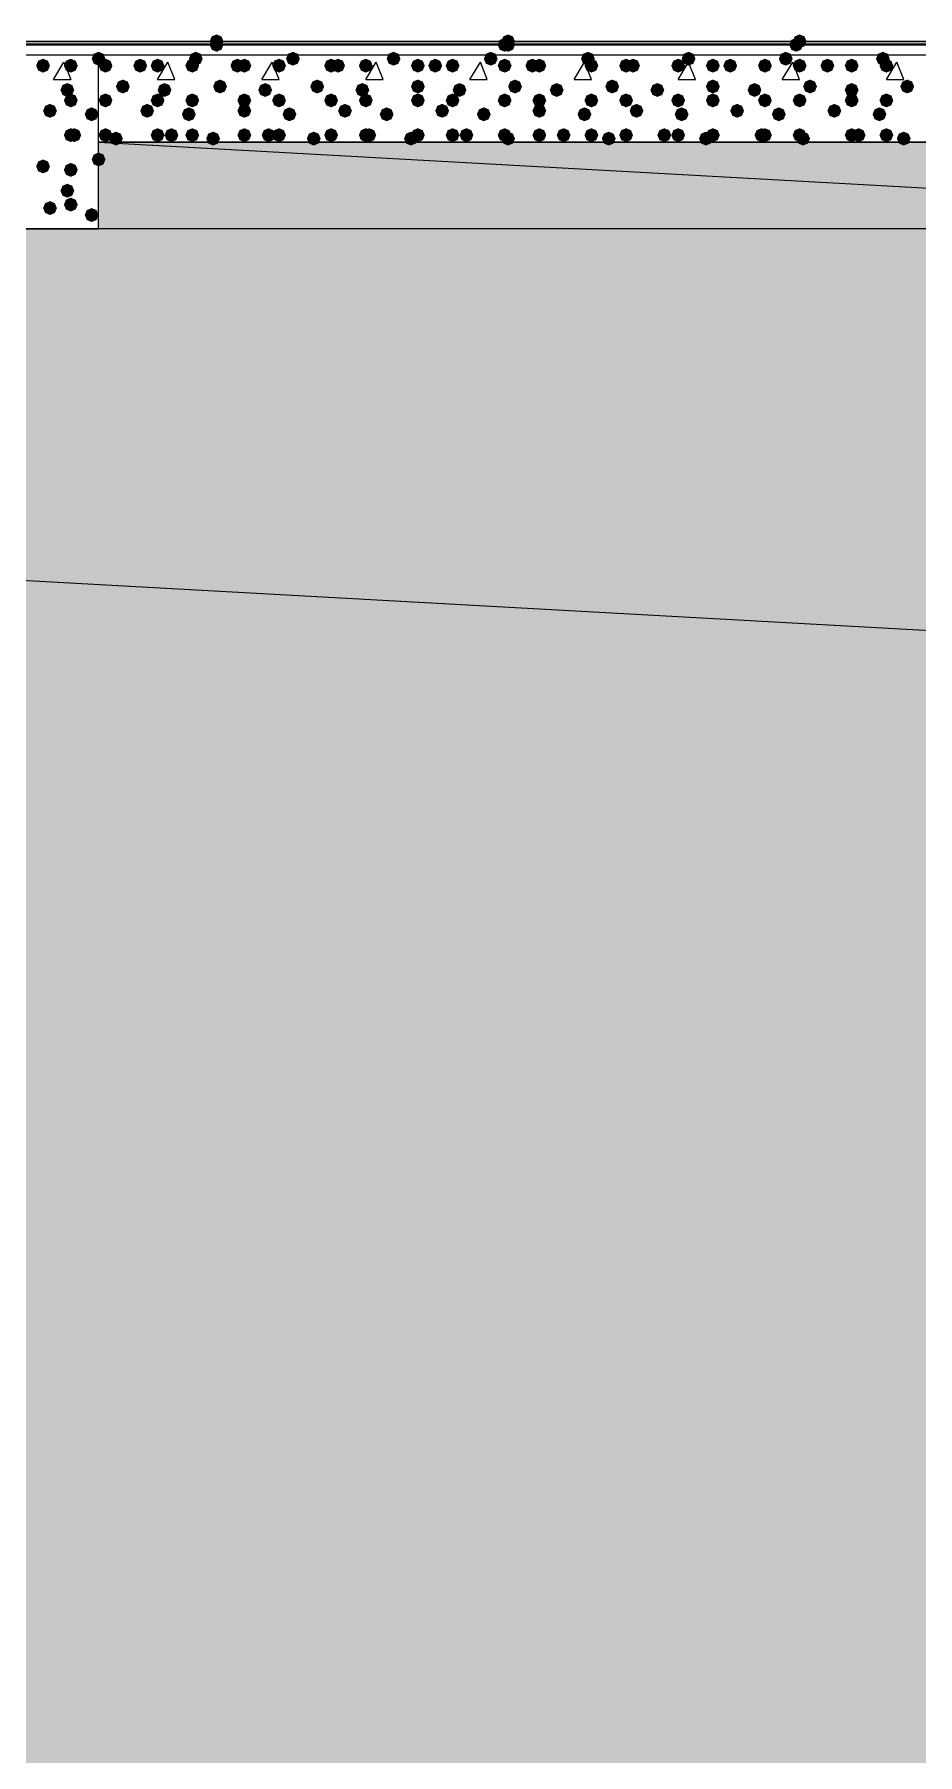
# Model space of a CAD drawing. Header units: millimetres. Extents: x 0 to 420, y 0 to 297.
# Drawn here: x 117.67 to 128.44, y 207.21 to 228.18 of the extents above; entities that cross this region are included whole.
import ezdxf

# ---------------------------------------------------------------- set-up
doc = ezdxf.new("R2010")
doc.units = ezdxf.units.MM
doc.layers.get('0').update_dxf_attribs({"linetype": 'CONTINUOUS'})

msp = doc.modelspace()

# ---------------------------------------------------------------- hatches: boundary and pattern name
at = {"true_color": 0x0000fe}
for points in [[(119.972667, 228.092), (119.947796, 228.032204), (119.888, 228.007333), (119.828204, 228.032204), (119.803333, 228.092), (119.828204, 228.151796), (119.888, 228.176667), (119.947796, 228.151796)], [(119.972667, 228.049667), (119.947796, 227.989871), (119.888, 227.965), (119.828204, 227.989871), (119.803333, 228.049667), (119.828204, 228.109462), (119.888, 228.134333), (119.947796, 228.109463)], [(119.972667, 228.049667), (119.947796, 227.989871), (119.888, 227.965), (119.828204, 227.989871), (119.803333, 228.049667), (119.828204, 228.109462), (119.888, 228.134333), (119.947796, 228.109463)], [(119.972667, 228.049667), (119.947796, 227.989871), (119.888, 227.965), (119.828204, 227.989871), (119.803333, 228.049667), (119.828204, 228.109462), (119.888, 228.134333), (119.947796, 228.109463)], [(123.486333, 228.049667), (123.461463, 227.989871), (123.401667, 227.965), (123.341871, 227.989871), (123.317, 228.049667), (123.341871, 228.109462), (123.401667, 228.134333), (123.461462, 228.109463)], [(123.528667, 228.092), (123.503796, 228.032204), (123.444, 228.007333), (123.384204, 228.032204), (123.359333, 228.092), (123.384204, 228.151796), (123.444, 228.176667), (123.503796, 228.151796)], [(123.528667, 228.049667), (123.503796, 227.989871), (123.444, 227.965), (123.384204, 227.989871), (123.359333, 228.049667), (123.384204, 228.109462), (123.444, 228.134333), (123.503796, 228.109463)], [(123.528667, 228.049667), (123.503796, 227.989871), (123.444, 227.965), (123.384204, 227.989871), (123.359333, 228.049667), (123.384204, 228.109462), (123.444, 228.134333), (123.503796, 228.109463)], [(127.042333, 228.049667), (127.017463, 227.989871), (126.957667, 227.965), (126.897871, 227.989871), (126.873, 228.049667), (126.897871, 228.109462), (126.957667, 228.134333), (127.017462, 228.109463)], [(127.042333, 228.049667), (127.017463, 227.989871), (126.957667, 227.965), (126.897871, 227.989871), (126.873, 228.049667), (126.897871, 228.109462), (126.957667, 228.134333), (127.017462, 228.109463)], [(127.042333, 228.049667), (127.017463, 227.989871), (126.957667, 227.965), (126.897871, 227.989871), (126.873, 228.049667), (126.897871, 228.109462), (126.957667, 228.134333), (127.017462, 228.109463)], [(127.084667, 228.092), (127.059796, 228.032204), (127, 228.007333), (126.940204, 228.032204), (126.915333, 228.092), (126.940204, 228.151796), (127, 228.176667), (127.059796, 228.151796)]]:
    msp.add_hatch(color=0, dxfattribs=at).paths.add_polyline_path(points, flags=0)
at = {"true_color": 0x000007}
h = msp.add_hatch(color=0, dxfattribs=at)
h.paths.add_polyline_path([(38.565667, 228.049667), (386.969, 228.049667)], flags=0)
h.paths.add_polyline_path([(386.969, 228.049667), (38.565667, 228.049667)], flags=0)
for points in [[(118.533333, 227.880333), (118.508463, 227.820537), (118.448667, 227.795667), (118.388871, 227.820537), (118.364, 227.880333), (118.388871, 227.940129), (118.448667, 227.965), (118.508462, 227.940129)], [(117.856, 227.795667), (117.831129, 227.735871), (117.771333, 227.711), (117.711537, 227.735871), (117.686667, 227.795667), (117.711537, 227.855462), (117.771333, 227.880333), (117.831129, 227.855463)], [(118.194667, 227.795667), (118.169796, 227.735871), (118.11, 227.711), (118.050204, 227.735871), (118.025333, 227.795667), (118.050204, 227.855462), (118.11, 227.880333), (118.169796, 227.855463)], [(118.152333, 227.499333), (118.127463, 227.439537), (118.067667, 227.414667), (118.007871, 227.439537), (117.983, 227.499333), (118.007871, 227.559129), (118.067667, 227.584), (118.127462, 227.559129)], [(117.940667, 227.245333), (117.915796, 227.185537), (117.856, 227.160667), (117.796204, 227.185537), (117.771333, 227.245333), (117.796204, 227.305129), (117.856, 227.33), (117.915796, 227.305129)], [(118.194667, 227.372333), (118.169796, 227.312537), (118.11, 227.287667), (118.050204, 227.312537), (118.025333, 227.372333), (118.050204, 227.432129), (118.11, 227.457), (118.169796, 227.432129)], [(118.448667, 227.203), (118.423796, 227.143204), (118.364, 227.118333), (118.304204, 227.143204), (118.279333, 227.203), (118.304204, 227.262796), (118.364, 227.287667), (118.423796, 227.262796)], [(118.194667, 226.949), (118.169796, 226.889204), (118.11, 226.864333), (118.050204, 226.889204), (118.025333, 226.949), (118.050204, 227.008796), (118.11, 227.033667), (118.169796, 227.008796)], [(118.237, 226.949), (118.212129, 226.889204), (118.152333, 226.864333), (118.092538, 226.889204), (118.067667, 226.949), (118.092537, 227.008796), (118.152333, 227.033667), (118.212129, 227.008796)], [(117.856, 226.568), (117.831129, 226.508204), (117.771333, 226.483333), (117.711537, 226.508204), (117.686667, 226.568), (117.711537, 226.627796), (117.771333, 226.652667), (117.831129, 226.627796)], [(118.533333, 226.652667), (118.508463, 226.592871), (118.448667, 226.568), (118.388871, 226.592871), (118.364, 226.652667), (118.388871, 226.712462), (118.448667, 226.737333), (118.508462, 226.712463)], [(118.194667, 226.525667), (118.169796, 226.465871), (118.11, 226.441), (118.050204, 226.465871), (118.025333, 226.525667), (118.050204, 226.585462), (118.11, 226.610333), (118.169796, 226.585463)], [(118.152333, 226.271667), (118.127463, 226.211871), (118.067667, 226.187), (118.007871, 226.211871), (117.983, 226.271667), (118.007871, 226.331462), (118.067667, 226.356333), (118.127462, 226.331463)], [(117.940667, 226.06), (117.915796, 226.000204), (117.856, 225.975333), (117.796204, 226.000204), (117.771333, 226.06), (117.796204, 226.119796), (117.856, 226.144667), (117.915796, 226.119796)], [(118.194667, 226.102333), (118.169796, 226.042537), (118.11, 226.017667), (118.050204, 226.042537), (118.025333, 226.102333), (118.050204, 226.162129), (118.11, 226.187), (118.169796, 226.162129)], [(118.448667, 225.975333), (118.423796, 225.915537), (118.364, 225.890667), (118.304204, 225.915537), (118.279333, 225.975333), (118.304204, 226.035129), (118.364, 226.06), (118.423796, 226.035129)]]:
    msp.add_hatch(color=0, dxfattribs=at).paths.add_polyline_path(points, flags=0)
at = {"true_color": 0x000008}
for points in [[(119.718667, 227.880333), (119.693796, 227.820537), (119.634, 227.795667), (119.574204, 227.820537), (119.549333, 227.880333), (119.574204, 227.940129), (119.634, 227.965), (119.693796, 227.940129)], [(120.904, 227.880333), (120.879129, 227.820537), (120.819333, 227.795667), (120.759538, 227.820537), (120.734667, 227.880333), (120.759537, 227.940129), (120.819333, 227.965), (120.879129, 227.940129)], [(122.131667, 227.880333), (122.106796, 227.820537), (122.047, 227.795667), (121.987204, 227.820537), (121.962333, 227.880333), (121.987204, 227.940129), (122.047, 227.965), (122.106796, 227.940129)], [(123.317, 227.880333), (123.292129, 227.820537), (123.232333, 227.795667), (123.172538, 227.820537), (123.147667, 227.880333), (123.172537, 227.940129), (123.232333, 227.965), (123.292129, 227.940129)], [(124.502333, 227.880333), (124.477463, 227.820537), (124.417667, 227.795667), (124.357871, 227.820537), (124.333, 227.880333), (124.357871, 227.940129), (124.417667, 227.965), (124.477462, 227.940129)], [(125.73, 227.880333), (125.705129, 227.820537), (125.645333, 227.795667), (125.585538, 227.820537), (125.560667, 227.880333), (125.585537, 227.940129), (125.645333, 227.965), (125.705129, 227.940129)], [(126.915333, 227.880333), (126.890463, 227.820537), (126.830667, 227.795667), (126.770871, 227.820537), (126.746, 227.880333), (126.770871, 227.940129), (126.830667, 227.965), (126.890462, 227.940129)], [(128.100667, 227.880333), (128.075796, 227.820537), (128.016, 227.795667), (127.956204, 227.820537), (127.931333, 227.880333), (127.956204, 227.940129), (128.016, 227.965), (128.075796, 227.940129)], [(118.618, 227.795667), (118.593129, 227.735871), (118.533333, 227.711), (118.473537, 227.735871), (118.448667, 227.795667), (118.473537, 227.855462), (118.533333, 227.880333), (118.593129, 227.855463)], [(119.041333, 227.795667), (119.016462, 227.735871), (118.956667, 227.711), (118.896871, 227.735871), (118.872, 227.795667), (118.896871, 227.855462), (118.956667, 227.880333), (119.016462, 227.855463)], [(119.253, 227.795667), (119.228129, 227.735871), (119.168333, 227.711), (119.108538, 227.735871), (119.083667, 227.795667), (119.108537, 227.855462), (119.168333, 227.880333), (119.228129, 227.855463)], [(119.676333, 227.795667), (119.651462, 227.735871), (119.591667, 227.711), (119.531871, 227.735871), (119.507, 227.795667), (119.531871, 227.855462), (119.591667, 227.880333), (119.651462, 227.855463)], [(120.226667, 227.795667), (120.201796, 227.735871), (120.142, 227.711), (120.082204, 227.735871), (120.057333, 227.795667), (120.082204, 227.855462), (120.142, 227.880333), (120.201796, 227.855463)], [(120.311333, 227.795667), (120.286463, 227.735871), (120.226667, 227.711), (120.166871, 227.735871), (120.142, 227.795667), (120.166871, 227.855462), (120.226667, 227.880333), (120.286462, 227.855463)], [(120.734667, 227.795667), (120.709796, 227.735871), (120.65, 227.711), (120.590204, 227.735871), (120.565333, 227.795667), (120.590204, 227.855462), (120.65, 227.880333), (120.709796, 227.855463)], [(121.369667, 227.795667), (121.344796, 227.735871), (121.285, 227.711), (121.225204, 227.735871), (121.200333, 227.795667), (121.225204, 227.855462), (121.285, 227.880333), (121.344796, 227.855463)], [(121.454333, 227.795667), (121.429462, 227.735871), (121.369667, 227.711), (121.309871, 227.735871), (121.285, 227.795667), (121.309871, 227.855462), (121.369667, 227.880333), (121.429462, 227.855463)], [(121.793, 227.795667), (121.768129, 227.735871), (121.708333, 227.711), (121.648537, 227.735871), (121.623667, 227.795667), (121.648537, 227.855462), (121.708333, 227.880333), (121.768129, 227.855463)], [(122.428, 227.795667), (122.403129, 227.735871), (122.343333, 227.711), (122.283537, 227.735871), (122.258667, 227.795667), (122.283537, 227.855462), (122.343333, 227.880333), (122.403129, 227.855463)], [(122.639667, 227.795667), (122.614796, 227.735871), (122.555, 227.711), (122.495204, 227.735871), (122.470333, 227.795667), (122.495204, 227.855462), (122.555, 227.880333), (122.614796, 227.855463)], [(122.851333, 227.795667), (122.826462, 227.735871), (122.766667, 227.711), (122.706871, 227.735871), (122.682, 227.795667), (122.706871, 227.855462), (122.766667, 227.880333), (122.826462, 227.855463)], [(123.486333, 227.795667), (123.461463, 227.735871), (123.401667, 227.711), (123.341871, 227.735871), (123.317, 227.795667), (123.341871, 227.855462), (123.401667, 227.880333), (123.461462, 227.855463)], [(123.825, 227.795667), (123.800129, 227.735871), (123.740333, 227.711), (123.680538, 227.735871), (123.655667, 227.795667), (123.680537, 227.855462), (123.740333, 227.880333), (123.800129, 227.855463)], [(123.909667, 227.795667), (123.884796, 227.735871), (123.825, 227.711), (123.765204, 227.735871), (123.740333, 227.795667), (123.765204, 227.855462), (123.825, 227.880333), (123.884796, 227.855463)], [(124.544667, 227.795667), (124.519796, 227.735871), (124.46, 227.711), (124.400204, 227.735871), (124.375333, 227.795667), (124.400204, 227.855462), (124.46, 227.880333), (124.519796, 227.855463)], [(124.968, 227.795667), (124.943129, 227.735871), (124.883333, 227.711), (124.823537, 227.735871), (124.798667, 227.795667), (124.823537, 227.855462), (124.883333, 227.880333), (124.943129, 227.855463)], [(125.052667, 227.795667), (125.027796, 227.735871), (124.968, 227.711), (124.908204, 227.735871), (124.883333, 227.795667), (124.908204, 227.855462), (124.968, 227.880333), (125.027796, 227.855463)], [(125.603, 227.795667), (125.578129, 227.735871), (125.518333, 227.711), (125.458537, 227.735871), (125.433667, 227.795667), (125.458537, 227.855462), (125.518333, 227.880333), (125.578129, 227.855463)], [(126.026333, 227.795667), (126.001462, 227.735871), (125.941667, 227.711), (125.881871, 227.735871), (125.857, 227.795667), (125.881871, 227.855462), (125.941667, 227.880333), (126.001462, 227.855463)], [(126.238, 227.795667), (126.213129, 227.735871), (126.153333, 227.711), (126.093538, 227.735871), (126.068667, 227.795667), (126.093537, 227.855462), (126.153333, 227.880333), (126.213129, 227.855463)], [(126.661333, 227.795667), (126.636462, 227.735871), (126.576667, 227.711), (126.516871, 227.735871), (126.492, 227.795667), (126.516871, 227.855462), (126.576667, 227.880333), (126.636462, 227.855463)], [(127.084667, 227.795667), (127.059796, 227.735871), (127, 227.711), (126.940204, 227.735871), (126.915333, 227.795667), (126.940204, 227.855462), (127, 227.880333), (127.059796, 227.855463)], [(127.423333, 227.795667), (127.398463, 227.735871), (127.338667, 227.711), (127.278871, 227.735871), (127.254, 227.795667), (127.278871, 227.855462), (127.338667, 227.880333), (127.398462, 227.855463)], [(127.719667, 227.795667), (127.694796, 227.735871), (127.635, 227.711), (127.575204, 227.735871), (127.550333, 227.795667), (127.575204, 227.855462), (127.635, 227.880333), (127.694796, 227.855463)], [(128.143, 227.795667), (128.118129, 227.735871), (128.058333, 227.711), (127.998538, 227.735871), (127.973667, 227.795667), (127.998537, 227.855462), (128.058333, 227.880333), (128.118129, 227.855463)], [(118.829667, 227.541667), (118.804796, 227.481871), (118.745, 227.457), (118.685204, 227.481871), (118.660333, 227.541667), (118.685204, 227.601462), (118.745, 227.626333), (118.804796, 227.601463)], [(119.337667, 227.499333), (119.312796, 227.439537), (119.253, 227.414667), (119.193204, 227.439537), (119.168333, 227.499333), (119.193204, 227.559129), (119.253, 227.584), (119.312796, 227.559129)], [(120.015, 227.541667), (119.990129, 227.481871), (119.930333, 227.457), (119.870538, 227.481871), (119.845667, 227.541667), (119.870537, 227.601462), (119.930333, 227.626333), (119.990129, 227.601463)], [(120.565333, 227.499333), (120.540463, 227.439537), (120.480667, 227.414667), (120.420871, 227.439537), (120.396, 227.499333), (120.420871, 227.559129), (120.480667, 227.584), (120.540462, 227.559129)], [(121.200333, 227.541667), (121.175463, 227.481871), (121.115667, 227.457), (121.055871, 227.481871), (121.031, 227.541667), (121.055871, 227.601462), (121.115667, 227.626333), (121.175462, 227.601463)], [(121.750667, 227.499333), (121.725796, 227.439537), (121.666, 227.414667), (121.606204, 227.439537), (121.581333, 227.499333), (121.606204, 227.559129), (121.666, 227.584), (121.725796, 227.559129)], [(122.428, 227.541667), (122.403129, 227.481871), (122.343333, 227.457), (122.283537, 227.481871), (122.258667, 227.541667), (122.283537, 227.601462), (122.343333, 227.626333), (122.403129, 227.601463)], [(122.936, 227.499333), (122.911129, 227.439537), (122.851333, 227.414667), (122.791537, 227.439537), (122.766667, 227.499333), (122.791537, 227.559129), (122.851333, 227.584), (122.911129, 227.559129)], [(123.613333, 227.541667), (123.588463, 227.481871), (123.528667, 227.457), (123.468871, 227.481871), (123.444, 227.541667), (123.468871, 227.601462), (123.528667, 227.626333), (123.588462, 227.601463)], [(124.121333, 227.499333), (124.096463, 227.439537), (124.036667, 227.414667), (123.976871, 227.439537), (123.952, 227.499333), (123.976871, 227.559129), (124.036667, 227.584), (124.096462, 227.559129)], [(124.798667, 227.541667), (124.773796, 227.481871), (124.714, 227.457), (124.654204, 227.481871), (124.629333, 227.541667), (124.654204, 227.601462), (124.714, 227.626333), (124.773796, 227.601463)], [(125.349, 227.499333), (125.324129, 227.439537), (125.264333, 227.414667), (125.204538, 227.439537), (125.179667, 227.499333), (125.204537, 227.559129), (125.264333, 227.584), (125.324129, 227.559129)], [(126.026333, 227.541667), (126.001462, 227.481871), (125.941667, 227.457), (125.881871, 227.481871), (125.857, 227.541667), (125.881871, 227.601462), (125.941667, 227.626333), (126.001462, 227.601463)], [(126.534333, 227.499333), (126.509462, 227.439537), (126.449667, 227.414667), (126.389871, 227.439537), (126.365, 227.499333), (126.389871, 227.559129), (126.449667, 227.584), (126.509462, 227.559129)], [(127.211667, 227.541667), (127.186796, 227.481871), (127.127, 227.457), (127.067204, 227.481871), (127.042333, 227.541667), (127.067204, 227.601462), (127.127, 227.626333), (127.186796, 227.601463)], [(127.719667, 227.499333), (127.694796, 227.439537), (127.635, 227.414667), (127.575204, 227.439537), (127.550333, 227.499333), (127.575204, 227.559129), (127.635, 227.584), (127.694796, 227.559129)], [(128.397, 227.541667), (128.372129, 227.481871), (128.312333, 227.457), (128.252538, 227.481871), (128.227667, 227.541667), (128.252537, 227.601462), (128.312333, 227.626333), (128.372129, 227.601463)], [(118.618, 227.372333), (118.593129, 227.312537), (118.533333, 227.287667), (118.473537, 227.312537), (118.448667, 227.372333), (118.473537, 227.432129), (118.533333, 227.457), (118.593129, 227.432129)], [(119.126, 227.245333), (119.101129, 227.185537), (119.041333, 227.160667), (118.981537, 227.185537), (118.956667, 227.245333), (118.981537, 227.305129), (119.041333, 227.33), (119.101129, 227.305129)], [(119.253, 227.372333), (119.228129, 227.312537), (119.168333, 227.287667), (119.108538, 227.312537), (119.083667, 227.372333), (119.108537, 227.432129), (119.168333, 227.457), (119.228129, 227.432129)], [(119.634, 227.203), (119.609129, 227.143204), (119.549333, 227.118333), (119.489538, 227.143204), (119.464667, 227.203), (119.489537, 227.262796), (119.549333, 227.287667), (119.609129, 227.262796)], [(119.676333, 227.372333), (119.651462, 227.312537), (119.591667, 227.287667), (119.531871, 227.312537), (119.507, 227.372333), (119.531871, 227.432129), (119.591667, 227.457), (119.651462, 227.432129)], [(120.311333, 227.372333), (120.286463, 227.312537), (120.226667, 227.287667), (120.166871, 227.312537), (120.142, 227.372333), (120.166871, 227.432129), (120.226667, 227.457), (120.286462, 227.432129)], [(120.311333, 227.245333), (120.286463, 227.185537), (120.226667, 227.160667), (120.166871, 227.185537), (120.142, 227.245333), (120.166871, 227.305129), (120.226667, 227.33), (120.286462, 227.305129)], [(120.734667, 227.372333), (120.709796, 227.312537), (120.65, 227.287667), (120.590204, 227.312537), (120.565333, 227.372333), (120.590204, 227.432129), (120.65, 227.457), (120.709796, 227.432129)], [(120.861667, 227.203), (120.836796, 227.143204), (120.777, 227.118333), (120.717204, 227.143204), (120.692333, 227.203), (120.717204, 227.262796), (120.777, 227.287667), (120.836796, 227.262796)], [(121.369667, 227.372333), (121.344796, 227.312537), (121.285, 227.287667), (121.225204, 227.312537), (121.200333, 227.372333), (121.225204, 227.432129), (121.285, 227.457), (121.344796, 227.432129)], [(121.539, 227.245333), (121.514129, 227.185537), (121.454333, 227.160667), (121.394538, 227.185537), (121.369667, 227.245333), (121.394537, 227.305129), (121.454333, 227.33), (121.514129, 227.305129)], [(121.793, 227.372333), (121.768129, 227.312537), (121.708333, 227.287667), (121.648537, 227.312537), (121.623667, 227.372333), (121.648537, 227.432129), (121.708333, 227.457), (121.768129, 227.432129)], [(122.047, 227.203), (122.022129, 227.143204), (121.962333, 227.118333), (121.902538, 227.143204), (121.877667, 227.203), (121.902537, 227.262796), (121.962333, 227.287667), (122.022129, 227.262796)], [(122.428, 227.372333), (122.403129, 227.312537), (122.343333, 227.287667), (122.283537, 227.312537), (122.258667, 227.372333), (122.283537, 227.432129), (122.343333, 227.457), (122.403129, 227.432129)], [(122.724333, 227.245333), (122.699462, 227.185537), (122.639667, 227.160667), (122.579871, 227.185537), (122.555, 227.245333), (122.579871, 227.305129), (122.639667, 227.33), (122.699462, 227.305129)], [(122.851333, 227.372333), (122.826462, 227.312537), (122.766667, 227.287667), (122.706871, 227.312537), (122.682, 227.372333), (122.706871, 227.432129), (122.766667, 227.457), (122.826462, 227.432129)], [(123.232333, 227.203), (123.207463, 227.143204), (123.147667, 227.118333), (123.087871, 227.143204), (123.063, 227.203), (123.087871, 227.262796), (123.147667, 227.287667), (123.207462, 227.262796)], [(123.486333, 227.372333), (123.461463, 227.312537), (123.401667, 227.287667), (123.341871, 227.312537), (123.317, 227.372333), (123.341871, 227.432129), (123.401667, 227.457), (123.461462, 227.432129)], [(123.909667, 227.372333), (123.884796, 227.312537), (123.825, 227.287667), (123.765204, 227.312537), (123.740333, 227.372333), (123.765204, 227.432129), (123.825, 227.457), (123.884796, 227.432129)], [(123.909667, 227.245333), (123.884796, 227.185537), (123.825, 227.160667), (123.765204, 227.185537), (123.740333, 227.245333), (123.765204, 227.305129), (123.825, 227.33), (123.884796, 227.305129)], [(124.46, 227.203), (124.435129, 227.143204), (124.375333, 227.118333), (124.315538, 227.143204), (124.290667, 227.203), (124.315537, 227.262796), (124.375333, 227.287667), (124.435129, 227.262796)], [(124.544667, 227.372333), (124.519796, 227.312537), (124.46, 227.287667), (124.400204, 227.312537), (124.375333, 227.372333), (124.400204, 227.432129), (124.46, 227.457), (124.519796, 227.432129)], [(124.968, 227.372333), (124.943129, 227.312537), (124.883333, 227.287667), (124.823537, 227.312537), (124.798667, 227.372333), (124.823537, 227.432129), (124.883333, 227.457), (124.943129, 227.432129)], [(125.095, 227.245333), (125.070129, 227.185537), (125.010333, 227.160667), (124.950538, 227.185537), (124.925667, 227.245333), (124.950537, 227.305129), (125.010333, 227.33), (125.070129, 227.305129)], [(125.603, 227.372333), (125.578129, 227.312537), (125.518333, 227.287667), (125.458537, 227.312537), (125.433667, 227.372333), (125.458537, 227.432129), (125.518333, 227.457), (125.578129, 227.432129)], [(125.645333, 227.203), (125.620463, 227.143204), (125.560667, 227.118333), (125.500871, 227.143204), (125.476, 227.203), (125.500871, 227.262796), (125.560667, 227.287667), (125.620462, 227.262796)], [(126.026333, 227.372333), (126.001462, 227.312537), (125.941667, 227.287667), (125.881871, 227.312537), (125.857, 227.372333), (125.881871, 227.432129), (125.941667, 227.457), (126.001462, 227.432129)], [(126.322667, 227.245333), (126.297796, 227.185537), (126.238, 227.160667), (126.178204, 227.185537), (126.153333, 227.245333), (126.178204, 227.305129), (126.238, 227.33), (126.297796, 227.305129)], [(126.661333, 227.372333), (126.636462, 227.312537), (126.576667, 227.287667), (126.516871, 227.312537), (126.492, 227.372333), (126.516871, 227.432129), (126.576667, 227.457), (126.636462, 227.432129)], [(126.830667, 227.203), (126.805796, 227.143204), (126.746, 227.118333), (126.686204, 227.143204), (126.661333, 227.203), (126.686204, 227.262796), (126.746, 227.287667), (126.805796, 227.262796)], [(127.084667, 227.372333), (127.059796, 227.312537), (127, 227.287667), (126.940204, 227.312537), (126.915333, 227.372333), (126.940204, 227.432129), (127, 227.457), (127.059796, 227.432129)], [(127.508, 227.245333), (127.483129, 227.185537), (127.423333, 227.160667), (127.363537, 227.185537), (127.338667, 227.245333), (127.363537, 227.305129), (127.423333, 227.33), (127.483129, 227.305129)], [(127.719667, 227.372333), (127.694796, 227.312537), (127.635, 227.287667), (127.575204, 227.312537), (127.550333, 227.372333), (127.575204, 227.432129), (127.635, 227.457), (127.694796, 227.432129)], [(128.058333, 227.203), (128.033463, 227.143204), (127.973667, 227.118333), (127.913871, 227.143204), (127.889, 227.203), (127.913871, 227.262796), (127.973667, 227.287667), (128.033462, 227.262796)], [(128.143, 227.372333), (128.118129, 227.312537), (128.058333, 227.287667), (127.998538, 227.312537), (127.973667, 227.372333), (127.998537, 227.432129), (128.058333, 227.457), (128.118129, 227.432129)], [(118.618, 226.949), (118.593129, 226.889204), (118.533333, 226.864333), (118.473537, 226.889204), (118.448667, 226.949), (118.473537, 227.008796), (118.533333, 227.033667), (118.593129, 227.008796)], [(118.745, 226.906667), (118.720129, 226.846871), (118.660333, 226.822), (118.600538, 226.846871), (118.575667, 226.906667), (118.600537, 226.966462), (118.660333, 226.991333), (118.720129, 226.966463)], [(119.253, 226.949), (119.228129, 226.889204), (119.168333, 226.864333), (119.108538, 226.889204), (119.083667, 226.949), (119.108537, 227.008796), (119.168333, 227.033667), (119.228129, 227.008796)], [(119.422333, 226.949), (119.397463, 226.889204), (119.337667, 226.864333), (119.277871, 226.889204), (119.253, 226.949), (119.277871, 227.008796), (119.337667, 227.033667), (119.397462, 227.008796)], [(119.676333, 226.949), (119.651462, 226.889204), (119.591667, 226.864333), (119.531871, 226.889204), (119.507, 226.949), (119.531871, 227.008796), (119.591667, 227.033667), (119.651462, 227.008796)], [(119.930333, 226.906667), (119.905463, 226.846871), (119.845667, 226.822), (119.785871, 226.846871), (119.761, 226.906667), (119.785871, 226.966462), (119.845667, 226.991333), (119.905462, 226.966463)], [(120.311333, 226.949), (120.286463, 226.889204), (120.226667, 226.864333), (120.166871, 226.889204), (120.142, 226.949), (120.166871, 227.008796), (120.226667, 227.033667), (120.286462, 227.008796)], [(120.607667, 226.949), (120.582796, 226.889204), (120.523, 226.864333), (120.463204, 226.889204), (120.438333, 226.949), (120.463204, 227.008796), (120.523, 227.033667), (120.582796, 227.008796)], [(120.734667, 226.949), (120.709796, 226.889204), (120.65, 226.864333), (120.590204, 226.889204), (120.565333, 226.949), (120.590204, 227.008796), (120.65, 227.033667), (120.709796, 227.008796)], [(121.158, 226.906667), (121.133129, 226.846871), (121.073333, 226.822), (121.013538, 226.846871), (120.988667, 226.906667), (121.013537, 226.966462), (121.073333, 226.991333), (121.133129, 226.966463)], [(121.369667, 226.949), (121.344796, 226.889204), (121.285, 226.864333), (121.225204, 226.889204), (121.200333, 226.949), (121.225204, 227.008796), (121.285, 227.033667), (121.344796, 227.008796)], [(121.793, 226.949), (121.768129, 226.889204), (121.708333, 226.864333), (121.648537, 226.889204), (121.623667, 226.949), (121.648537, 227.008796), (121.708333, 227.033667), (121.768129, 227.008796)], [(121.835333, 226.949), (121.810463, 226.889204), (121.750667, 226.864333), (121.690871, 226.889204), (121.666, 226.949), (121.690871, 227.008796), (121.750667, 227.033667), (121.810462, 227.008796)], [(122.343333, 226.906667), (122.318463, 226.846871), (122.258667, 226.822), (122.198871, 226.846871), (122.174, 226.906667), (122.198871, 226.966462), (122.258667, 226.991333), (122.318462, 226.966463)], [(122.428, 226.949), (122.403129, 226.889204), (122.343333, 226.864333), (122.283537, 226.889204), (122.258667, 226.949), (122.283537, 227.008796), (122.343333, 227.033667), (122.403129, 227.008796)], [(122.851333, 226.949), (122.826462, 226.889204), (122.766667, 226.864333), (122.706871, 226.889204), (122.682, 226.949), (122.706871, 227.008796), (122.766667, 227.033667), (122.826462, 227.008796)], [(123.020667, 226.949), (122.995796, 226.889204), (122.936, 226.864333), (122.876204, 226.889204), (122.851333, 226.949), (122.876204, 227.008796), (122.936, 227.033667), (122.995796, 227.008796)], [(123.486333, 226.949), (123.461463, 226.889204), (123.401667, 226.864333), (123.341871, 226.889204), (123.317, 226.949), (123.341871, 227.008796), (123.401667, 227.033667), (123.461462, 227.008796)], [(123.528667, 226.906667), (123.503796, 226.846871), (123.444, 226.822), (123.384204, 226.846871), (123.359333, 226.906667), (123.384204, 226.966462), (123.444, 226.991333), (123.503796, 226.966463)], [(123.909667, 226.949), (123.884796, 226.889204), (123.825, 226.864333), (123.765204, 226.889204), (123.740333, 226.949), (123.765204, 227.008796), (123.825, 227.033667), (123.884796, 227.008796)], [(124.206, 226.949), (124.181129, 226.889204), (124.121333, 226.864333), (124.061537, 226.889204), (124.036667, 226.949), (124.061537, 227.008796), (124.121333, 227.033667), (124.181129, 227.008796)], [(124.544667, 226.949), (124.519796, 226.889204), (124.46, 226.864333), (124.400204, 226.889204), (124.375333, 226.949), (124.400204, 227.008796), (124.46, 227.033667), (124.519796, 227.008796)], [(124.756333, 226.906667), (124.731462, 226.846871), (124.671667, 226.822), (124.611871, 226.846871), (124.587, 226.906667), (124.611871, 226.966462), (124.671667, 226.991333), (124.731462, 226.966463)], [(124.968, 226.949), (124.943129, 226.889204), (124.883333, 226.864333), (124.823537, 226.889204), (124.798667, 226.949), (124.823537, 227.008796), (124.883333, 227.033667), (124.943129, 227.008796)], [(125.433667, 226.949), (125.408796, 226.889204), (125.349, 226.864333), (125.289204, 226.889204), (125.264333, 226.949), (125.289204, 227.008796), (125.349, 227.033667), (125.408796, 227.008796)], [(125.603, 226.949), (125.578129, 226.889204), (125.518333, 226.864333), (125.458537, 226.889204), (125.433667, 226.949), (125.458537, 227.008796), (125.518333, 227.033667), (125.578129, 227.008796)], [(125.941667, 226.906667), (125.916796, 226.846871), (125.857, 226.822), (125.797204, 226.846871), (125.772333, 226.906667), (125.797204, 226.966462), (125.857, 226.991333), (125.916796, 226.966463)], [(126.026333, 226.949), (126.001462, 226.889204), (125.941667, 226.864333), (125.881871, 226.889204), (125.857, 226.949), (125.881871, 227.008796), (125.941667, 227.033667), (126.001462, 227.008796)], [(126.619, 226.949), (126.594129, 226.889204), (126.534333, 226.864333), (126.474538, 226.889204), (126.449667, 226.949), (126.474537, 227.008796), (126.534333, 227.033667), (126.594129, 227.008796)], [(126.661333, 226.949), (126.636462, 226.889204), (126.576667, 226.864333), (126.516871, 226.889204), (126.492, 226.949), (126.516871, 227.008796), (126.576667, 227.033667), (126.636462, 227.008796)], [(127.084667, 226.949), (127.059796, 226.889204), (127, 226.864333), (126.940204, 226.889204), (126.915333, 226.949), (126.940204, 227.008796), (127, 227.033667), (127.059796, 227.008796)], [(127.127, 226.906667), (127.102129, 226.846871), (127.042333, 226.822), (126.982538, 226.846871), (126.957667, 226.906667), (126.982537, 226.966462), (127.042333, 226.991333), (127.102129, 226.966463)], [(127.719667, 226.949), (127.694796, 226.889204), (127.635, 226.864333), (127.575204, 226.889204), (127.550333, 226.949), (127.575204, 227.008796), (127.635, 227.033667), (127.694796, 227.008796)], [(127.804333, 226.949), (127.779462, 226.889204), (127.719667, 226.864333), (127.659871, 226.889204), (127.635, 226.949), (127.659871, 227.008796), (127.719667, 227.033667), (127.779462, 227.008796)], [(128.143, 226.949), (128.118129, 226.889204), (128.058333, 226.864333), (127.998538, 226.889204), (127.973667, 226.949), (127.998537, 227.008796), (128.058333, 227.033667), (128.118129, 227.008796)], [(128.354667, 226.906667), (128.329796, 226.846871), (128.27, 226.822), (128.210204, 226.846871), (128.185333, 226.906667), (128.210204, 226.966462), (128.27, 226.991333), (128.329796, 226.966463)]]:
    msp.add_hatch(color=0, dxfattribs=at).paths.add_polyline_path(points, flags=0)
h = msp.add_hatch(color=0, dxfattribs=at)
h.paths.add_polyline_path([(137.541, 226.864333), (118.448667, 226.864333), (137.541, 225.806)], flags=0)
h.paths.add_polyline_path([(118.448667, 226.864333), (137.541, 225.806), (118.448667, 225.806)], flags=0)
h = msp.add_hatch(color=0, dxfattribs=at)
h.paths.add_polyline_path([(385.826, 225.806), (39.708667, 225.806), (385.826, 206.756)], flags=0)
h.paths.add_polyline_path([(39.708667, 225.806), (385.826, 206.756), (39.708667, 206.756)], flags=0)

# ---------------------------------------------------------------- linework, layer by layer
at = {"color": 0, "true_color": 0x000007}
for points in [[(387.011333, 228.092), (38.481, 228.092), (38.481, 228.049667)], [(387.011333, 228.092), (38.523333, 228.092), (387.011333, 228.092), (38.523333, 228.049667)], [(38.523333, 228.049667), (387.011333, 228.049667)], [(387.011333, 228.049667), (386.969, 228.049667), (38.565667, 228.049667), (38.523333, 228.049667)], [(38.565667, 228.049667), (386.969, 228.049667)], [(137.541, 227.922667), (118.448667, 227.922667)], [(117.898333, 227.626333), (118.025333, 227.838), (118.11, 227.626333)], [(117.898333, 227.626333), (118.11, 227.626333)], [(118.448667, 226.864333), (137.541, 226.864333)]]:
    msp.add_lwpolyline(points, dxfattribs=at)
for points in [[(38.523333, 228.049667), (387.011333, 228.049667)], [(38.565667, 228.049667), (386.969, 228.049667)], [(386.969, 228.049667), (38.565667, 228.049667)], [(116.332, 227.922667), (116.332, 225.806), (118.448667, 225.806), (118.448667, 227.922667)]]:
    msp.add_lwpolyline(points, close=True, dxfattribs=at)
at = {"color": 0, "true_color": 0x000008}
for points in [[(119.168333, 227.626333), (119.295333, 227.838)], [(119.38, 227.626333), (119.295333, 227.838)], [(120.438333, 227.626333), (120.565333, 227.838)], [(120.65, 227.626333), (120.565333, 227.838)], [(121.708333, 227.626333), (121.835333, 227.838)], [(121.92, 227.626333), (121.835333, 227.838)], [(122.978333, 227.626333), (123.105333, 227.838)], [(123.19, 227.626333), (123.105333, 227.838)], [(124.248333, 227.626333), (124.375333, 227.838)], [(124.46, 227.626333), (124.375333, 227.838)], [(125.518333, 227.626333), (125.645333, 227.838)], [(125.73, 227.626333), (125.645333, 227.838)], [(126.788333, 227.626333), (126.915333, 227.838)], [(127, 227.626333), (126.915333, 227.838)], [(128.058333, 227.626333), (128.185333, 227.838)], [(128.27, 227.626333), (128.185333, 227.838)], [(119.168333, 227.626333), (119.38, 227.626333)], [(120.438333, 227.626333), (120.65, 227.626333)], [(121.708333, 227.626333), (121.92, 227.626333)], [(122.978333, 227.626333), (123.19, 227.626333)], [(124.248333, 227.626333), (124.46, 227.626333)], [(125.518333, 227.626333), (125.73, 227.626333)], [(126.788333, 227.626333), (127, 227.626333)], [(128.058333, 227.626333), (128.27, 227.626333)]]:
    msp.add_lwpolyline(points, dxfattribs=at)
for points in [[(137.541, 226.864333), (118.448667, 226.864333), (137.541, 225.806)], [(118.448667, 226.864333), (137.541, 225.806), (118.448667, 225.806)], [(385.826, 225.806), (39.708667, 225.806), (385.826, 206.756)], [(39.708667, 225.806), (385.826, 206.756), (39.708667, 206.756)]]:
    msp.add_lwpolyline(points, close=True, dxfattribs=at)

doc.saveas('drawing.dxf')
